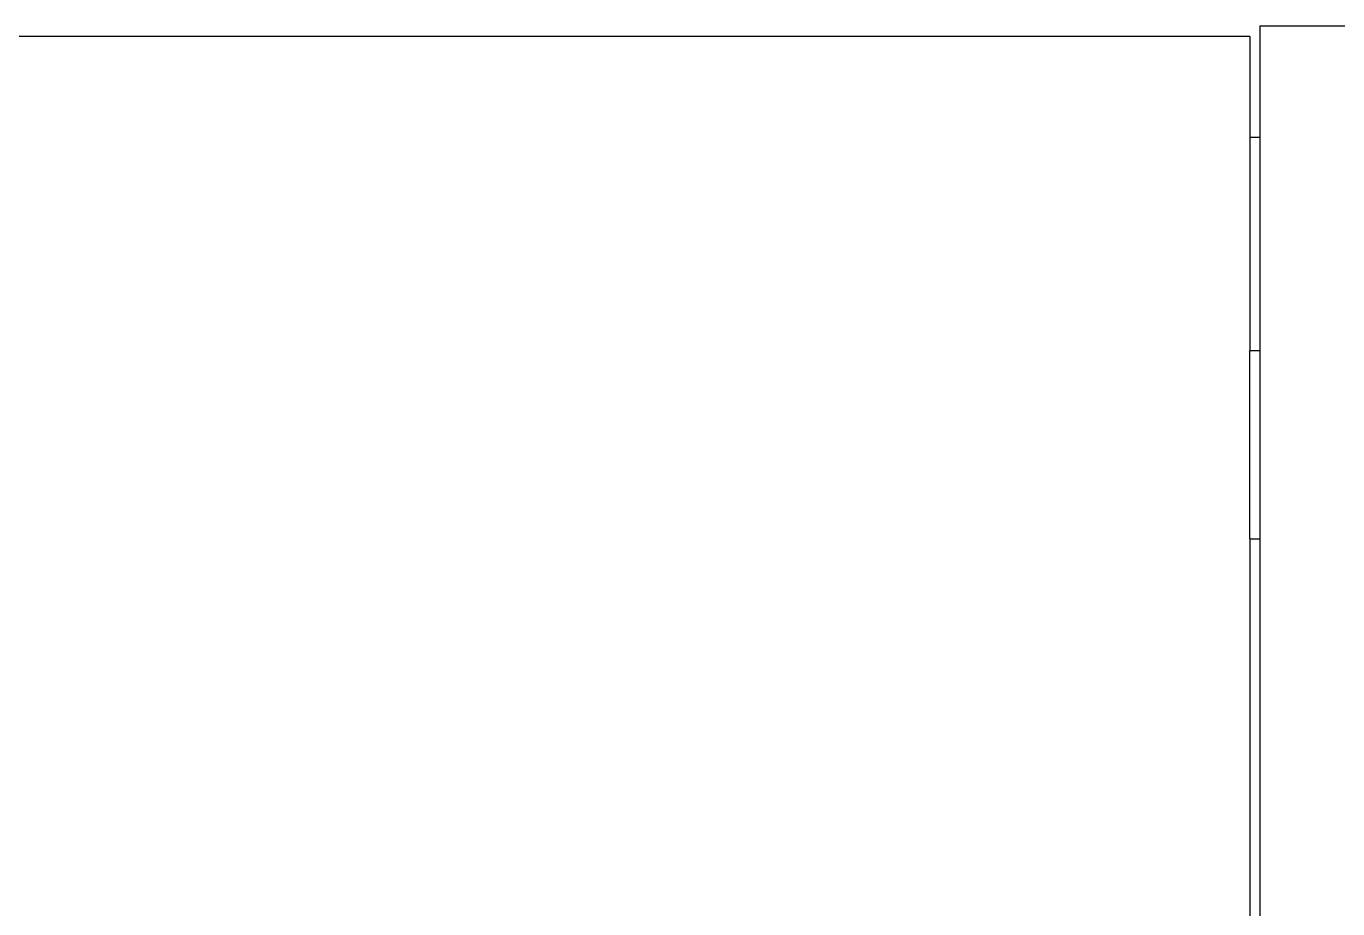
# Model space of a CAD drawing. Header units: metres. Extents: x 2.3 to 15.1, y 3 to 5.1.
# Drawn here: x 3.99 to 4.2851, y 4.5771 to 4.7757 of the extents above; entities that cross this region are included whole.
import ezdxf

# ---------------------------------------------------------------- set-up
doc = ezdxf.new("R2010")
doc.units = ezdxf.units.M
doc.layers.add('Edges', color=7, linetype='Continuous')

# ---------------------------------------------------------------- blocks, each defined once
blk = doc.blocks.new('Chemistry Lab table pl')
at = {"layer": 'Edges'}
for p, q in [((4.26756, 4.77572), (4.26756, 4.75077)), ((4.51047, 4.77572), (4.26756, 4.77572)), ((4.24026, 4.77344), (3.59426, 4.77344)), ((4.26526, 4.77344), (3.96836, 4.77344)), ((4.26526, 4.77344), (4.26526, 4.75077)), ((4.26526, 4.75077), (4.26526, 4.70269)), ((4.26526, 4.75077), (4.26756, 4.75077)), ((4.26756, 4.75077), (4.26756, 4.70269)), ((4.26756, 4.70269), (4.26526, 4.70269)), ((4.26526, 4.66036), (4.26526, 4.70269)), ((4.26756, 4.70269), (4.26756, 4.66036)), ((4.26526, 4.66036), (4.26526, 4.18908)), ((4.26526, 4.66036), (4.26756, 4.66036)), ((4.26756, 4.66036), (4.26756, 4.18908))]:
    blk.add_line(p, q, dxfattribs=at)

msp = doc.modelspace()

# ---------------------------------------------------------------- block references
msp.add_blockref('Chemistry Lab table pl', (0, 0))

doc.saveas('drawing.dxf')
